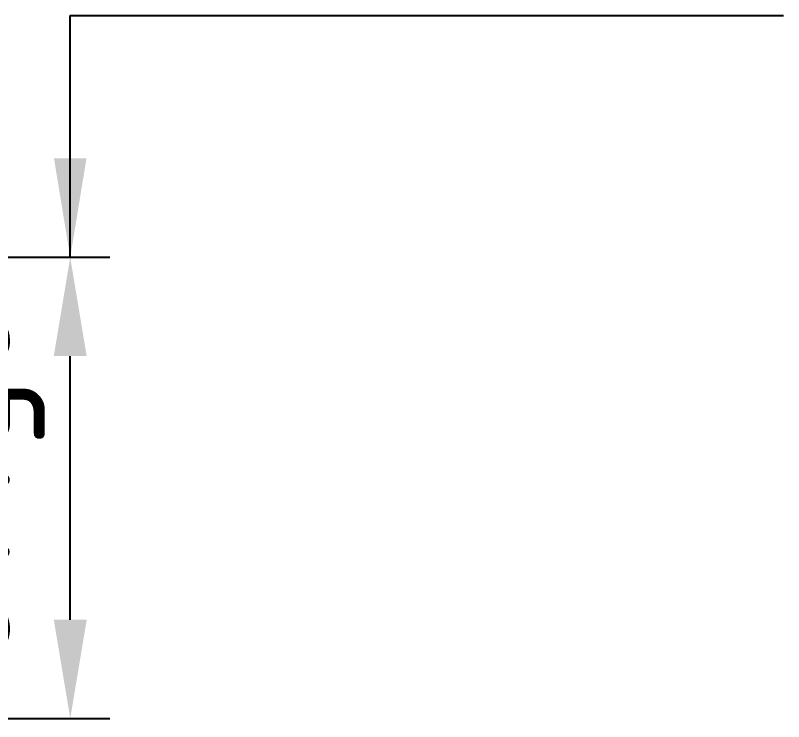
# Model space of a CAD drawing. Header units: millimetres. Extents: x 0 to 10991, y 0 to 768.
# Drawn here: x 1197.01 to 1220.34, y 580.66 to 602.09 of the extents above; entities that cross this region are included whole.
import ezdxf

# ---------------------------------------------------------------- set-up
doc = ezdxf.new("R2010")
doc.units = ezdxf.units.MM
doc.layers.add('외형선', color=3, linetype='Continuous')
doc.styles.get("Standard").update_dxf_attribs({"font": 'isocp.shx', "bigfont": 'whgtxt.shx'})
doc.dimstyles.new('ISO-25', dxfattribs={"dimtxt": 3.5, "dimasz": 3, "dimexe": 1.2, "dimexo": 1, "dimgap": 0.8, "dimtad": 1, "dimdec": 3, "dimdsep": 46, "dimtxsty": 'Standard', "dimcen": 0, "dimclrd": 7, "dimclre": 7, "dimclrt": 2, "dimadec": 0, "dimazin": 2, "dimtfac": 1, "dimtdec": 3, "dimtmove": 0, "dimatfit": 3, "dimfxl": 0, "dimlwd": -1, "dimlwe": -1, "dimarcsym": 0})

# ---------------------------------------------------------------- blocks, each defined once
blk = doc.blocks.new('*D338')
at = {"layer": 'Defpoints', "color": 0}
for p in [(1151.328, 594.749), (1198.673, 594.749), (1151.328, 580.749)]:
    blk.add_point(p, dxfattribs=at)
at = {"layer": '외형선', "color": 7}
for p, q in [((1155.203, 594.749), (1161.453, 594.749)), ((1165.203, 594.749), (1171.386, 594.749)), ((1178.241, 594.749), (1199.873, 594.749)), ((1198.673, 583.749), (1198.673, 591.749)), ((1154.203, 580.749), (1164.453, 580.749)), ((1169.163, 580.749), (1199.873, 580.749))]:
    blk.add_line(p, q, dxfattribs=at)
for points in [[(1198.173, 591.749), (1199.173, 591.749), (1198.673, 594.749)], [(1198.173, 583.749), (1199.173, 583.749), (1198.673, 580.749)]]:
    blk.add_solid(points, dxfattribs=at)
at = {"layer": '외형선', "color": 2, "insert": (1195.622, 587.749), "char_height": 3.5, "attachment_point": 5, "rotation": 90}
blk.add_mtext('%%C14g6', dxfattribs=at)

msp = doc.modelspace()

# ---------------------------------------------------------------- dimensions: what is measured, and where the dimension line sits
at = {"layer": '외형선'}
dim = msp.add_linear_dim(base=(1198.6732, 594.749), p1=(1151.328, 580.749), p2=(1151.328, 594.749), angle=90, text='%%C<>g6', dimstyle='ISO-25', dxfattribs=at)
dim.commit()
dim.dimension.update_dxf_attribs({"geometry": '*D338', "text_midpoint": (1195.6222, 587.749)})

# ---------------------------------------------------------------- leaders
msp.add_leader([(1198.6732, 594.749), (1198.6732, 602.0915), (1220.3413, 602.0915)], dimstyle='ISO-25', override={"dimgap": 0.8, "dimtad": 1}, dxfattribs=at)

doc.saveas('drawing.dxf')
